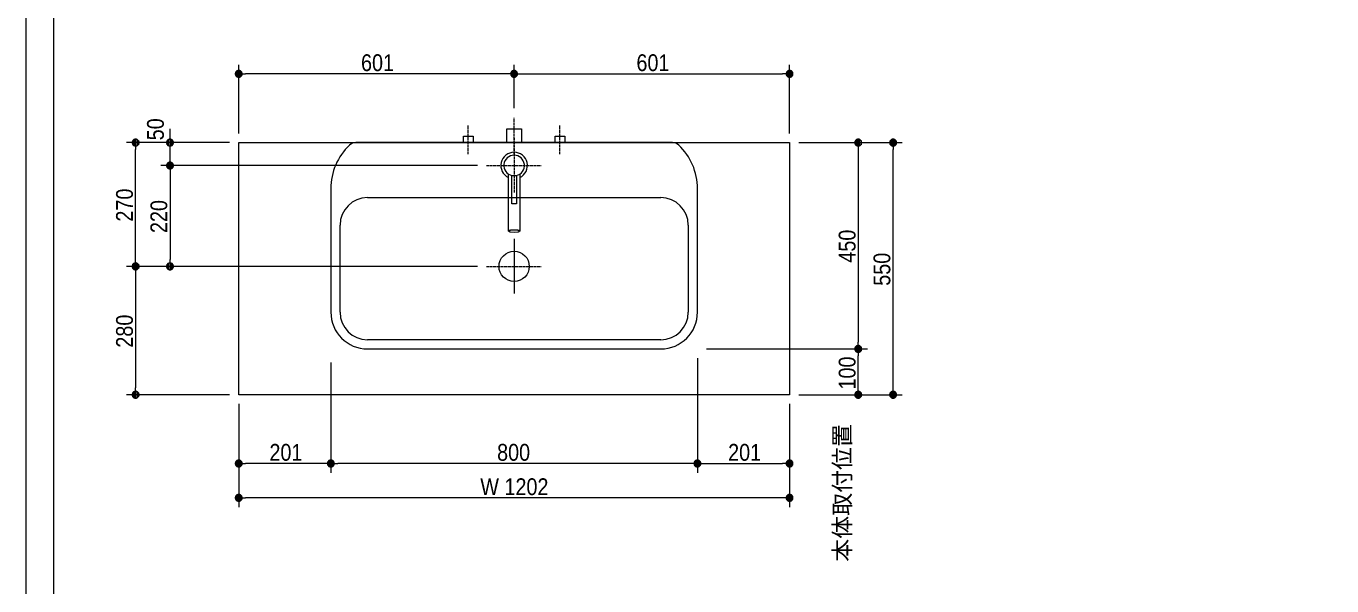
# Model space of a CAD drawing. Units: millimetres, scale not verified. Extents: x -6062 to 6062, y -3045 to 3045.
# Drawn here: x -5788 to -2938, y -787 to 434 of the extents above; entities that cross this region are included whole.
import ezdxf
from ezdxf.enums import TextEntityAlignment as Align

# ---------------------------------------------------------------- set-up
doc = ezdxf.new("R2010")
doc.units = ezdxf.units.MM
doc.header["$LTSCALE"] = 20
doc.linetypes.add('CHAIN1', pattern=[8, 5, -1, 1, -1])
for name, color, linetype, lineweight in [('0-0_1図面枠', 7, 'Continuous', 9), ('0-1_4給排水', 7, 'Continuous', 9), ('0-2_2寸法-2', 7, 'Continuous', 9), ('0-3_0', 7, 'Continuous', 9), ('0-4_2寸法-1', 7, 'Continuous', 9), ('0-5_5ボウル・キャビネト', 7, 'Continuous', 9)]:
    doc.layers.add(name, color=color, linetype=linetype, lineweight=lineweight)
doc.styles.add('ＭＳ Ｐゴシック', font='')
doc.styles.get('ＭＳ Ｐゴシック').set_extended_font_data('MS PGothic')

# ---------------------------------------------------------------- blocks, each defined once
blk = doc.blocks.new('グループ-2')
at = {"layer": '0-0_1図面枠'}
blk.add_lwpolyline([(-80000, 55400), (80000, 55400), (80000, -55400), (-80000, -55400)], close=True, dxfattribs=at)
blk = doc.blocks.new('図面枠')
at = {"layer": '0-0_1図面枠'}
blk.add_blockref('グループ-2', (0, 0), dxfattribs=at)
blk = doc.blocks.new('グループ-4')
at = {"layer": '0-0_1図面枠'}
blk.add_line((-78800, 41000), (-78800, -48600), dxfattribs=at)
blk = doc.blocks.new('_Dot')
at = {"layer": '0-3_0'}
for p, q in [((-10, 0), (-20, 0)), ((9.78, 2), (-9.78, 2)), ((7.99, 6), (-7.99, 6)), ((9.16, -3.98), (-9.16, -3.98)), ((6, -7.98), (-6, -7.98))]:
    blk.add_line(p, q, dxfattribs=at)
for points in [[(10, 0), (9.92, 1.25), (9.69, 2.49), (9.3, 3.68), (8.76, 4.82), (8.09, 5.88), (7.29, 6.85), (6.37, 7.71), (5.36, 8.44), (4.26, 9.05), (3.09, 9.51), (1.87, 9.82), (0.63, 9.98), (-0.63, 9.98), (-1.87, 9.82), (-3.09, 9.51), (-4.26, 9.05), (-5.36, 8.44), (-6.37, 7.71), (-7.29, 6.85), (-8.09, 5.88), (-8.76, 4.82), (-9.3, 3.68), (-9.69, 2.49), (-9.92, 1.25), (-10, 0), (0, 0)], [(-10, 0), (-9.92, -1.25), (-9.69, -2.49), (-9.3, -3.68), (-8.76, -4.82), (-8.09, -5.88), (-7.29, -6.85), (-6.37, -7.71), (-5.36, -8.44), (-4.26, -9.05), (-3.09, -9.51), (-1.87, -9.82), (-0.63, -9.98), (0.63, -9.98), (1.87, -9.82), (3.09, -9.51), (4.26, -9.05), (5.36, -8.44), (6.37, -7.71), (7.29, -6.85), (8.09, -5.88), (8.76, -4.82), (9.3, -3.68), (9.69, -2.49), (9.92, -1.25), (10, 0), (0, 0)]]:
    blk.add_lwpolyline(points, close=True, dxfattribs=at)
blk = doc.blocks.new('グループ-29')
at = {"layer": '0-5_5ボウル・キャビネト', "linetype": 'CHAIN1'}
for p, q in [((-58700, -600), (-58700, -3000)), ((-59900, -1800), (-57500, -1800))]:
    blk.add_line(p, q, dxfattribs=at)
at = {"layer": '0-5_5ボウル・キャビネト'}
blk.add_circle((-58700, -1800), 660, dxfattribs=at)
blk = doc.blocks.new('グループ-30')
at = {"layer": '0-5_5ボウル・キャビネト'}
for p, q in [((-51790, 3600), (-65610, 3600)), ((-66700, 1600), (-66700, -3800)), ((-65100, 1200), (-52300, 1200)), ((-50700, -3800), (-50700, 1600)), ((-66300, -3800), (-66300, 0)), ((-51100, 0), (-51100, -3800)), ((-52300, -5000), (-65100, -5000)), ((-65100, -5400), (-52300, -5400))]:
    blk.add_line(p, q, dxfattribs=at)
for centre, radius, start, end in [((-64100, 1600), 2600, 133.3418, 180), ((-65610, 3200), 400, 90, 133.3418), ((-51790, 3200), 400, 46.6582, 90), ((-53300, 1600), 2600, 0, 46.6582), ((-65100, 0), 1200, 90, 180), ((-52300, 0), 1200, 0, 90), ((-65100, -3800), 1600, 180, 270), ((-65100, -3800), 1200, 180, 270), ((-52300, -3800), 1600, 270, 0), ((-52300, -3800), 1200, 270, 0)]:
    blk.add_arc(centre, radius, start, end, dxfattribs=at)
blk.add_blockref('グループ-29', (0, 0), dxfattribs=at)
blk = doc.blocks.new('グループ-50')
at = {"layer": '0-1_4給排水', "linetype": 'CHAIN1'}
for p, q in [((-58700, 3800), (-58700, 1400)), ((-59900, 2600), (-57500, 2600))]:
    blk.add_line(p, q, dxfattribs=at)
at = {"layer": '0-1_4給排水'}
for points in [[(-58950, 1085.1), (-58950, 1137), (-58950, 1188.8), (-58950, 1240.7), (-58950, 1292.5), (-58950, 1344.4), (-58950, 1396.2), (-58950, 1448.1), (-58950, 1499.9), (-58950, 1551.8), (-58950, 1603.6), (-58950, 1655.5), (-58950, 1707.3), (-58950, 1759.2), (-58950, 1811), (-58950, 1862.9), (-58950, 1914.7), (-58950, 1966.6), (-58950, 2018.4), (-58950, 2070.3), (-58950, 2122.1), (-58950, 2174), (-58950, 2225.8)], [(-58450, 2225.8), (-58450, 2174), (-58450, 2122.1), (-58450, 2070.3), (-58450, 2018.4), (-58450, 1966.6), (-58450, 1914.7), (-58450, 1862.9), (-58450, 1811), (-58450, 1759.2), (-58450, 1707.3), (-58450, 1655.5), (-58450, 1603.6), (-58450, 1551.8), (-58450, 1499.9), (-58450, 1448.1), (-58450, 1396.2), (-58450, 1344.4), (-58450, 1292.5), (-58450, 1240.7), (-58450, 1188.8), (-58450, 1137), (-58450, 1085.1), (-58450, 1033.3), (-58450, 981.4), (-58450, 929.6), (-58450, 877.7), (-58450, 825.9), (-58450, 774), (-58450, 722.2), (-58450, 670.3), (-58450, 618.5), (-58450, 566.6), (-58450, 514.8), (-58450, 462.9), (-58450, 411.1), (-58450, 359.2), (-58450, 307.4), (-58450, 255.5), (-58450, 203.7)], [(-58450, 203.7), (-58450, 151.8), (-58450, 100), (-58450, 48.1), (-58450, -3.7), (-58450, -55.6), (-58450, -107.4), (-58450, -159.3), (-58450, -211.1), (-58450, -263), (-58523.5, -308.5), (-58700, -327.3), (-58876.5, -308.5), (-58950, -263), (-58950, -211.1), (-58950, -159.3), (-58950, -107.4), (-58950, -55.6), (-58950, -3.7), (-58950, 48.1), (-58950, 100), (-58950, 151.8), (-58950, 203.7), (-58950, 255.5), (-58950, 307.4), (-58950, 359.2), (-58950, 411.1), (-58950, 462.9), (-58950, 514.8), (-58950, 566.6), (-58950, 618.5), (-58950, 670.3), (-58950, 722.2), (-58950, 774), (-58950, 825.9), (-58950, 877.7), (-58950, 929.6), (-58950, 981.4), (-58950, 1033.3), (-58950, 1085.1)], [(-58950, -262.6), (-58949.8, -260), (-58949.2, -257.5), (-58948.3, -254.9), (-58947, -252.4), (-58945.3, -250), (-58943.2, -247.5), (-58940.8, -245.1), (-58937.9, -242.7), (-58934.7, -240.3), (-58931.2, -237.9), (-58927.2, -235.6), (-58922.9, -233.3), (-58918.2, -231), (-58913.1, -228.8), (-58907.7, -226.6), (-58902.1, -224.5), (-58896.2, -222.5), (-58890.1, -220.5), (-58883.6, -218.7), (-58876.9, -216.8), (-58869.9, -215.1), (-58862.6, -213.4), (-58855.1, -211.8), (-58847.2, -210.3), (-58839.1, -208.9), (-58830.7, -207.5), (-58822.1, -206.2), (-58813.3, -204.9), (-58804.4, -203.8), (-58795.4, -202.8), (-58786.3, -201.9), (-58777.2, -201), (-58767.9, -200.3), (-58758.5, -199.7), (-58749, -199.1), (-58739.4, -198.7), (-58729.7, -198.4), (-58719.9, -198.1), (-58710, -198)], [(-58710, -198), (-58700, -197.9), (-58690, -198), (-58680.1, -198.1), (-58670.3, -198.4), (-58660.6, -198.7), (-58651, -199.1), (-58641.5, -199.7), (-58632.1, -200.3), (-58622.8, -201), (-58613.7, -201.9), (-58604.6, -202.8), (-58595.6, -203.8), (-58586.7, -204.9), (-58577.9, -206.2), (-58569.3, -207.5), (-58560.9, -208.9), (-58552.8, -210.3), (-58544.9, -211.8), (-58537.4, -213.4), (-58530.1, -215.1), (-58523.1, -216.8), (-58516.4, -218.7), (-58509.9, -220.5), (-58503.8, -222.5), (-58497.9, -224.5), (-58492.3, -226.6), (-58486.9, -228.8), (-58481.8, -231), (-58477.1, -233.3), (-58472.8, -235.6), (-58468.8, -237.9), (-58465.3, -240.3), (-58462.1, -242.7), (-58459.2, -245.1), (-58456.8, -247.5), (-58454.7, -250), (-58453, -252.4), (-58451.7, -254.9), (-58450.8, -257.5)], [(-58450.8, -257.5), (-58450.2, -260), (-58450, -262.6), (-58450, -262.6)]]:
    blk.add_lwpolyline(points, dxfattribs=at)
blk.add_lwpolyline([(-58800, 2161.3), (-58600, 2161.3), (-58600, 930), (-58800, 930)], close=True, dxfattribs=at)
for radius, start, end in [(580, 295.53323, 244.46677), (450, 282.83959, 257.16469)]:
    blk.add_arc((-58700, 2600), radius, start, end, dxfattribs=at)
blk = doc.blocks.new('グループ-53')
at = {"layer": '0-1_4給排水', "linetype": 'CHAIN1'}
blk.add_line((-58700, 3100), (-58700, 4700), dxfattribs=at)
at = {"layer": '0-1_4給排水'}
blk.add_lwpolyline([(-59020, 3600), (-59020, 4200), (-58380, 4200), (-58380, 3600)], dxfattribs=at)
blk = doc.blocks.new('止水栓_平面_W100')
at = {"layer": '0-1_4給排水', "linetype": 'CHAIN1'}
for p, q in [((-2000, -500), (-2000, 780)), ((2000, -500), (2000, 780))]:
    blk.add_line(p, q, dxfattribs=at)
at = {"layer": '0-1_4給排水'}
for points in [[(-2210, 0), (-2210, 280), (-1790, 280), (-1790, 0)], [(1790, 0), (1790, 280), (2210, 280), (2210, 0)]]:
    blk.add_lwpolyline(points, dxfattribs=at)

msp = doc.modelspace()

# ---------------------------------------------------------------- linework, layer by layer
at = {"layer": '0-2_2寸法-2'}
for p, q in [((-5473.5, 195.01), (-5473.5, 210.01)), ((-5343.5, 180), (-5493.5, 180)), ((-5473.5, 130), (-5473.5, 180)), ((-4802.5, 130), (-5493.5, 130)), ((-5473.5, 114.99), (-5473.5, 99.99))]:
    msp.add_line(p, q, dxfattribs=at)
at = {"layer": '0-4_2寸法-1'}
for p, q in [((-5323.5, 200), (-5323.5, 350)), ((-4722.5, 255), (-4722.5, 350)), ((-4722.5, 255), (-4722.5, 350)), ((-4121.5, 200), (-4121.5, 350)), ((-4737.51, 330), (-5308.49, 330)), ((-4707.49, 330), (-4136.51, 330)), ((-5493.5, 180), (-5568.5, 180)), ((-4101.5, 180), (-3951.5, 180)), ((-3950.5, 180), (-3875.5, 180)), ((-5548.5, -74.99), (-5548.5, 164.99)), ((-3971.5, 164.99), (-3971.5, -254.99)), ((-3895.5, -354.99), (-3895.5, 164.99)), ((-4802.5, 130), (-5493.5, 130)), ((-5473.5, 114.99), (-5473.5, -74.99)), ((-5493.5, -90), (-5568.5, -90)), ((-5493.5, -90), (-5568.5, -90)), ((-5548.5, -105.01), (-5548.5, -354.99)), ((-4802.5, -90), (-5493.5, -90)), ((-4302.5, -270), (-3951.5, -270)), ((-4101.5, -270), (-3951.5, -270)), ((-5122.5, -300), (-5122.5, -540)), ((-4322.5, -290), (-4322.5, -540)), ((-3971.5, -354.99), (-3971.5, -285.01)), ((-5343.5, -370), (-5568.5, -370)), ((-4101.5, -370), (-3951.5, -370)), ((-3950.5, -370), (-3875.5, -370)), ((-5323.5, -390), (-5323.5, -540)), ((-5122.5, -390), (-5122.5, -540)), ((-4322.5, -390), (-4322.5, -540)), ((-4121.5, -390), (-4121.5, -540)), ((-5323.5, -540), (-5323.5, -615)), ((-5137.51, -520), (-5308.49, -520)), ((-4337.51, -520), (-5107.49, -520)), ((-4307.49, -520), (-4136.51, -520)), ((-4121.5, -540), (-4121.5, -615)), ((-4136.51, -595), (-5308.49, -595))]:
    msp.add_line(p, q, dxfattribs=at)
at = {"layer": '0-5_5ボウル・キャビネト'}
msp.add_lwpolyline([(-5323.5, 180), (-4121.5, 180), (-4121.5, -370), (-5323.5, -370)], close=True, dxfattribs=at)

# ---------------------------------------------------------------- block references
at = {"layer": '0-0_1図面枠', "xscale": 0.05, "yscale": 0.05}
for name in ['図面枠', 'グループ-4']:
    msp.add_blockref(name, (-1787.5, 0), dxfattribs=at)
at = {"layer": '0-1_4給排水', "xscale": 0.05, "yscale": 0.05}
for name, p in [('グループ-53', (-1787.5, 0)), ('止水栓_平面_W100', (-4722.5, 180)), ('グループ-50', (-1787.5, 0))]:
    msp.add_blockref(name, p, dxfattribs=at)
at = {"layer": '0-2_2寸法-2', "xscale": 0.7503418, "yscale": 0.7503418}
for p, rotation in [((-5473.5, 180), 270), ((-5473.5, 130), 90)]:
    msp.add_blockref('_Dot', p, dxfattribs=dict(at, rotation=rotation))
at = {"layer": '0-4_2寸法-1', "xscale": 0.7503418, "yscale": 0.7503418}
for p, rotation in [((-5323.5, 330), 180), ((-4722.5, 330), 180), ((-5548.5, 180), 90), ((-3971.5, 180), 90), ((-3895.5, 180), 90), ((-5473.5, 130), 90), ((-5548.5, -90), 270), ((-5548.5, -90), 90), ((-5473.5, -90), 270), ((-3971.5, -270), 270), ((-3971.5, -270), 90), ((-5548.5, -370), 270), ((-3971.5, -370), 270), ((-3895.5, -370), 270), ((-5323.5, -520), 180), ((-5122.5, -520), 180), ((-4322.5, -520), 180), ((-5323.5, -595), 180)]:
    msp.add_blockref('_Dot', p, dxfattribs=dict(at, rotation=rotation))
for p in [(-4722.5, 330), (-4121.5, 330), (-5122.5, -520), (-4322.5, -520), (-4121.5, -520), (-4121.5, -595)]:
    msp.add_blockref('_Dot', p, dxfattribs=at)
at = {"layer": '0-5_5ボウル・キャビネト', "xscale": 0.05, "yscale": 0.05}
msp.add_blockref('グループ-30', (-1787.5, 0), dxfattribs=at)

# ---------------------------------------------------------------- texts
at = {"layer": '0-2_2寸法-2', "style": 'ＭＳ Ｐゴシック', "width": 0.9}
msp.add_text('50', height=36.66, rotation=90, dxfattribs=at).set_placement((-5475.98, 185.02), align=Align.BOTTOM_LEFT)
at = {"layer": '0-2_2寸法-2', "style": 'ＭＳ Ｐゴシック'}
msp.add_text('本体取付位置', height=36.66, rotation=90, dxfattribs=at).set_placement((-3977.19, -734.14), align=Align.BOTTOM_LEFT)
at = {"layer": '0-4_2寸法-1', "style": 'ＭＳ Ｐゴシック', "width": 0.9}
for s, p in [('601', (-5056.62, 325.04)), ('601', (-4455.62, 325.04)), ('201', (-5256.52, -524.96)), ('800', (-4759.68, -524.96)), ('201', (-4255.52, -524.96)), ('W 1202', (-4796.36, -599.96))]:
    msp.add_text(s, height=36.66, dxfattribs=at).set_placement(p, align=Align.BOTTOM_LEFT)
for s, p in [('270', (-5543.54, 7.72)), ('220', (-5468.54, -17.28)), ('450', (-3966.54, -81.89)), ('550', (-3890.54, -132.28)), ('280', (-5543.54, -267.28)), ('100', (-3966.54, -358.61))]:
    msp.add_text(s, height=36.66, rotation=90, dxfattribs=at).set_placement(p, align=Align.BOTTOM_LEFT)

doc.saveas('drawing.dxf')
